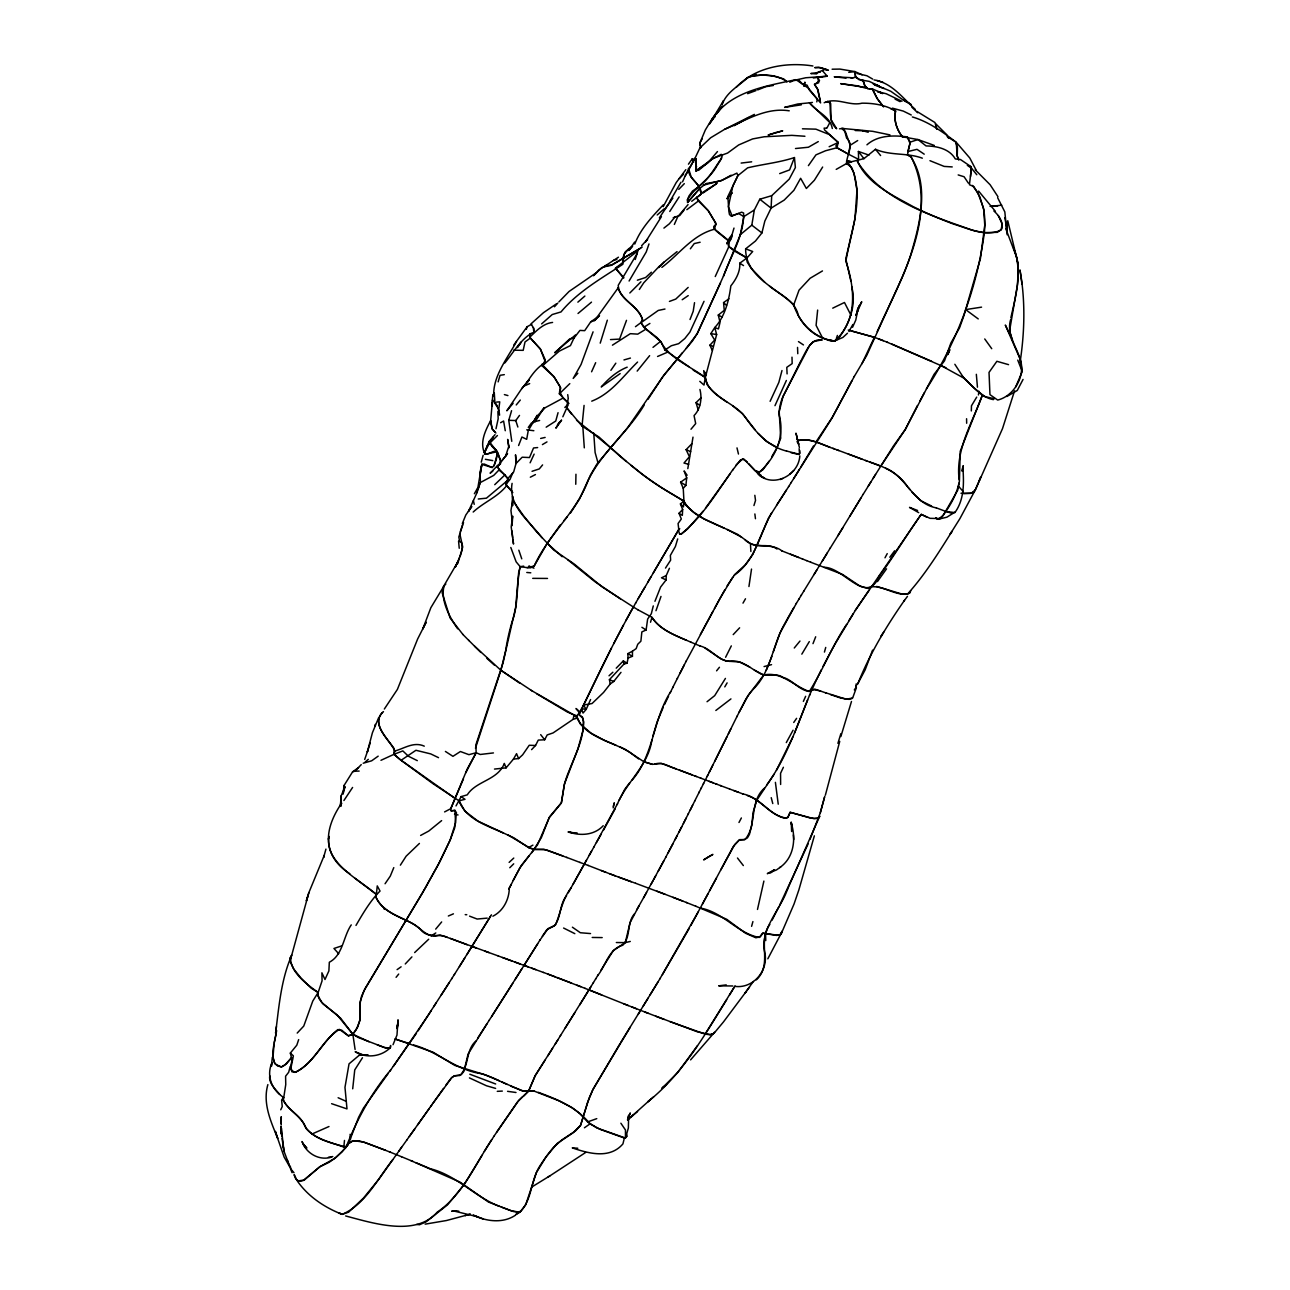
<?xml version="1.0" encoding="UTF-8"?>
<svg xmlns="http://www.w3.org/2000/svg" width="1290" height="1290" viewBox="0 0 1290 1290"><rect width="100%" height="100%" fill="white"/><g stroke="black" fill="none" stroke-linecap="round" stroke-linejoin="round"><path stroke-width="1.5" d="M502.068 1082.052L521.805 1090.711L534.447 1091.211L558.586 1100.628L572.26 1107.723L579.645 1113.415L587.627 1121.913L596.77 1127.928L625.457 1138.054L625.473 1129.992L620.877 1123.219M791.625 831.502L791.221 822.02L792.141 827.164L791.334 823.294C796.124 838.839 794.076 857.753 779.724 867.589M536.688 693.762L567.342 712.015L576.533 715.95L579.549 712.79L583.483 705.098L592.062 703.518L603.559 692.44L610.235 683.958L609.412 679.669L623.925 664.108L627.053 663.173L628.117 658.013L632.439 656.304L632.471 651.176L636.163 648.612L637.744 644.258L640.888 641.194L641.856 631.907L646.113 630.004L647.628 619.087L651.321 613.734L653.288 605.913M512.082 525.659L512.678 516.145L511.195 526.981L513.517 544.058L512.888 539.204M723.448 276.221C730.866 255.597 744.137 235.602 743.621 213.044L741.685 212.173L731.204 216.139L729.463 214.511L728.866 211.286L727.85 196.531L737.88 175.65L736.896 173.102L720.739 180.906L705.952 183.583L699.583 188.582L687.57 202.482L687.393 199.95C694.891 186.905 709.822 179.487 717.095 165.442A84.576 35.975 -69.2 0 0 720.659 159.863L722.352 155.461L721.191 154.349L711.999 159.186L698.809 170.167L695.923 170.812L696.116 159.122L695.004 158.267L699.857 147.995L710.677 137.756L724.641 129.323L754.408 114.391M325.935 849.11L323.645 857.366L324.29 855.27L308.874 892.599L290.04 961.308L293.862 969.177L300.925 977.997L311.051 988.076L318.13 992.51L317.759 995.219L319.388 999.137L323.209 1004.104L337.061 1014.859L352.847 1034.225L358.12 1037.45L385.92 1048.044L389.048 1048.399L390.596 1047.383L390.628 1045.497L389.935 1048.061C380.727 1056.929 366.038 1058.429 355.169 1051.753L364.038 1055.268L368.021 1055.139L359.2 1055.285L349.042 1063.847L344.978 1087.357L346.994 1108.9L331.611 1103.692M575.759 484.266L575.953 474.252M355.992 925.414C363.006 913.352 370.262 900.888 380.034 891.051L377.261 885.891L376.051 897.469C384.259 915.303 406.608 917.125 420.266 929.074C427.441 939.12 438.229 933.089 447.356 937.298M397.626 1024.599L397.175 1028.694L398.046 1019.826L396.981 1035.08L393.031 1044.69M654.949 601.301L660.641 586.998L666.124 579.919L666.237 575.566L669.429 568.293M847.433 333.255L842.918 337.416L834.614 340.963C814.974 338.754 799.478 323.274 793.721 304.875C776.612 288.025 745.443 276.705 745.636 248.857L752.699 251.502L746.926 258.016L739.767 263.192C740.428 271.497 735.913 279.591 730.833 285.88C728.979 300.425 724.899 316.711 714.789 327.531L716.643 334.545L705.308 377.454L707.001 384.356A39.168 12.191 29.6 0 0 720.771 397.755L726.818 402.061M748.942 586.531L751.522 569.067M971.322 410.946L971.467 405.802L976.707 397.094M349.816 873.782C321.387 855.222 324.08 828.712 341.656 803.17L340.592 806.315L341.06 796.027L344.93 786.981L344.059 785.481L352.605 771.823L358.556 767.55M354.976 878.264L376.116 894.228L376.003 897.26C382.356 911.32 398.384 916.384 411.252 922.785C419.427 926.688 425.2 935.976 434.875 936.201L440.116 934.944L451.871 939.007A593.465 184.696 29.6 0 0 467.19 944.764M623.038 262.305C621.861 255.033 626.472 249.534 632.616 246.18L628.907 250.534L634.648 242.036M750.877 551.475L750.441 543.606L737.638 534.334L703.905 518.774L693.843 512.34L685.377 504.825L683.942 501.133L683.249 488.313L680.62 482.202L686.715 477.832L684.103 470.931L687.119 475.252M693.198 370.117L705.308 377.454C708.678 397.53 734.72 401.867 745.314 417.315C755.682 432.182 768.292 446.582 786.642 451.081M340.592 806.315L341.06 796.027M492.409 402.883L492.248 406.334L492.022 400.303M771.71 195.693L759.794 199.224L754.327 209.996L743.895 216.559L738.493 213.511L732.139 215.914L728.366 206.739L732.897 185.792L737.88 175.65L747.636 167.829C763.341 164.088 779.321 162.572 794.447 157.557L795.382 167.555L789.206 179.149L771.71 195.693L771.097 208.125L764.841 221.058L761.906 232.942L755.44 241.053L745.636 248.857M855.302 610.412L921.254 514.339L930.058 518.338L940.394 518.564C948.811 508.389 956.164 495.973 958.97 483.169M959.163 479.816C955.277 449.178 972.563 422.588 982.496 394.853M682.652 509.469L682.329 515.403L679.008 513.323L682.652 509.469L680.427 503.938L683.942 501.133L668.478 491.958A99.362 30.928 29.6 0 1 656.046 484.056A109.247 33.991 29.6 0 1 640.937 473.253L619.926 456.16L599.012 437.052L582.016 426.071L566.713 407.753L568.116 399.045M671.413 199.837L659.351 217.881M824.165 102.749C836.581 96.944 849.546 106.393 861.978 103.184C873.524 103.071 885.424 105.038 895.55 110.859C893.615 120.212 896.647 129.339 902.274 136.772L917.948 139.546L934.299 145.431M290.186 1066.491L288.686 1072.248L285.59 1076.215L285.751 1084.568L283.332 1100.306C289.25 1111.174 302.053 1116.624 306.343 1128.798C315.889 1139.586 330.966 1142.101 343.833 1147.149L347.3 1145.891L348.558 1143.537L358.588 1117.382L363.425 1108.158L388.403 1073.167M340.334 806.411L341.012 797.51M492.828 394.547L492.441 399.432L498.214 408.446M970.532 176.504L971.306 166.862L960.486 159.541L955.31 158.928C949.408 148.753 936.959 146.125 926.059 145.931L917.948 139.546L910.192 142.142L907.434 154.865L911.24 157.09C939.781 214.511 900.71 279.108 877.168 331.611M584.08 405.415L582.016 426.071M631.02 465.4L642.614 474.51A105.135 32.718 29.6 0 0 662.334 488.152L683.942 501.133L683.426 506.889L680.427 503.938M856.012 686.087L856.221 683.845M962.759 470.979L963.243 465.674L961.695 470.898M343.833 1147.149L344.478 1140.441M1006.684 231.845L1007.764 220.767L1018.245 264.498M384.291 909.369L384.42 907.95M495.038 434.633L489.152 441.438L497.15 451.742L496.408 459.272L494.07 465.642L492.183 467.512L484.266 464.045L481.863 464.368L477.01 492.587L468.48 511.388L471.785 506.502L465.819 514.984L462.32 523.53M687.812 468.625L693.004 437.133M817.65 310.068L816.086 325.338L822.617 338.141M272.335 1057.268L271.4 1066.346L271.916 1062.815C266.143 1075.973 271.755 1089.873 283.542 1097.371L283.123 1099.58C287.622 1110.626 301.054 1114.899 304.972 1126.541C314.05 1139.554 331.691 1143.117 346.107 1147.052C357.088 1119.285 371.294 1092.936 390.822 1069.829M509.308 888.407C509.034 899.662 503.197 911.062 492.877 916.19M968.774 166.345L971.402 168.119L969.435 184.728L973.837 186.566L979.916 196.951L983.706 209.48L984.77 225.202L980.416 258.581L963.92 315.631L959.518 327.902L950.859 343.075L944.522 360.781L934.057 374.326L905.37 429.376L893.615 445.743L872.991 478.558M683.249 488.313L685.877 485.411L686.715 477.832M344.059 785.481L343.075 794.076L344.93 786.981M465.754 772.823L476.139 752.731L475.881 744.814L502.987 663.092L515.629 607.558L518.644 572.679L520.192 566.681L516.145 561.843L510.808 547.476M275.592 1033.177C278.946 1006.861 280.978 979.626 291.798 955.132M839.548 128.823L843.128 128.387L844.353 129.629L846.611 138.095C854.625 144.851 846.321 155.332 846.627 163.508L836.21 169.377M1010.57 319.791C1006.49 333.594 1015.907 345.849 1019.955 358.459C1026.13 374.874 1014.649 395.869 997.686 400.061L989.962 394.643L989.027 372.407L996.88 361.297L1008.554 364.651M275.592 1033.096L276.447 1026.566M382.453 712.483C371.197 724.109 387.677 738.799 394.159 748.635L394.014 754.311L399.465 759.117L433.101 783.756L459.03 800.8L464.9 811.136L478.01 821.166L513.855 837.839L528.545 847.578L534.544 849.417L546.25 849.82L562.811 855.915M827.503 340.189L834.614 340.963C857.963 320.742 854.883 287.686 845.853 261.273C851.174 230.765 864.445 197.983 851.723 167.587L846.627 163.508L846.659 160.637L851.529 161.734L863.929 158.654L875.491 149.269C890.197 155.832 907.176 152.526 922.334 158.186M274.028 1044.158L272.996 1057.381L274.48 1062.896L277.737 1066.088L281.768 1066.862L286.574 1063.637L291.476 1057.768L290.331 1053.091L296.797 1045.19L298.667 1039.611M694.536 302.682L693.214 311.261L690.021 319.501M1020.084 362.248C1024.728 331.707 1025.486 300.409 1019.955 269.933L1021.97 284.026M492.264 402.673L490.571 421.62L492.135 428.844L494.941 432.053M352.702 1088.808L354.75 1069.894L362.474 1057.752M757.488 909.45L763.89 881.07M492.183 467.512L481.863 464.368L480.057 475.478L480.412 481.106M978.417 394.95L979.013 391.257M570.341 513.226L579.5 499.037L590.723 474.591L597.173 463.658L627.456 427.941L664.431 374.455L692.359 341.108L697.584 332.917L723.722 275.56L740.299 234.667L751.812 225.153L754.327 209.996M290.331 1053.091L293.378 1055.849L290.637 1069.491L294.797 1072.425C313.841 1063.605 321.952 1041.949 337.867 1029.581L341.786 1030.242L348.639 1035.967L352.847 1034.225L357.83 1026.792L360.136 1018.826L360.265 1001.298L364.054 990.623L425.2 888.181L439.938 861.462L450.516 839.226L454.725 827.777L456.45 812.748L454.935 810.378L451.145 810.846L450.791 808.653L467.286 768.888L476.139 752.731L480.251 754.473L493.441 752.925M705.308 377.454L704.001 385.081L699.793 381.34M799.816 455.87C798.655 475.494 773.033 488.394 758.036 474.156M824.504 797.317L820.311 812.765L810.056 839.226M267.869 1084.616C262.483 1103.192 270.836 1121.494 277.721 1138.409L275.334 1131.362L277.286 1137.377M397.143 1027.114L397.659 1024.389M509.195 888.294L519.709 868.057L537.527 844.821L549.637 816.715L561.489 802.638L564.488 783.933L577.904 748.926L583.032 730.285L583.725 721.949L582.338 716.966L579.146 714.837C596.69 677.057 615.233 639.018 635.906 602.575M531.593 749.635L535.543 745.491L538.269 740.089L544.67 739.783L547.17 734.945L553.071 732.93L573.147 719.32L573.986 715.015L531.158 690.344M274.27 1042.497L276.657 1030.629M740.299 234.667L743.895 216.559M855.738 687.457L856.108 685.571M276.318 1032.161C274.834 1042.562 270.078 1054.156 275.286 1064.153L281.188 1066.943L284.735 1065.169L291.476 1057.768L292.378 1059.009L290.669 1066.137L291.975 1071.829L295.491 1072.264C314.679 1063.202 322 1039.837 339.415 1029.404L348.203 1035.725L352.847 1034.225L356.153 1029.807L359.894 1020.68L360.023 1003.701L361.571 996.138L365.392 987.995L422.024 893.744L438.39 864.413L450.033 840.37L455.58 822.859L454.951 810.394L451.145 810.846M889.955 134.902L872.782 131.338L841.693 128.371L845.514 132.048L850.191 145.286L848.417 154.155L858.608 159.396L857.447 161.685C882.199 200.369 930.687 215.43 972.241 230.12A86.188 26.832 29.6 0 0 984.367 232.587L997.396 232.345L1001.798 228.927C1003.62 222.138 998.799 215.269 993.897 211.012M816.78 101.878L817.344 99.088L808.507 88.284L795.978 79.657C765.551 86.172 728.979 91.461 711.419 120.631L715.208 116.552M290.411 957.277C290.524 972.692 306.697 984.077 318.001 992.413L317.711 995.009L321.742 1002.427L340.737 1018.342L352.847 1034.225L369.021 1041.739M769.808 924.446C757.101 941.281 773.016 964.388 756.343 979.836M840.854 736.558L851.481 701.47M804.154 85.866L804.896 82.383M690.989 429.231L695.697 423.588L694.052 415.59C700.663 408.946 702.228 398.32 699.938 389.451M567.826 402.416L559.344 393.821L560.312 387.032L553.781 376.503L542.235 365.941L545.331 360.023L540.558 349.397L529.706 337.222L530.496 333.513M593.077 331.836L581.064 364.473L573.195 378.422L577.823 373.262M496.005 428.748L498.166 418.831L497.892 411.429M281.397 1128.169L281.413 1134.104L281.075 1125.944L283.977 1151.164L292.072 1172.707M613.169 807.863L614.298 802.799L613.314 806.331M523.692 566.133L520.192 566.681C516.161 584.757 518.822 603.897 512.114 621.587A102.797 43.715 -69.2 0 0 505.696 650.45L500.923 670.3L475.462 748.248M824.794 796.253L820.311 812.716M269.755 1075.683C268.449 1083.036 275.318 1089.131 279.624 1094.259M481.863 464.368L479.977 472.398L480.219 478.445M537.64 447.566L533.544 447.969L529.513 457.547L522.176 457.224L515.968 463.545L515.516 454.822L516.339 462.32L513.678 471.947L507.954 478.397L505.793 484.524L512.807 492.603M781.982 370.536L778.854 382.388L770.114 401.319M1010.828 317.872C1015.907 295.329 1023.099 270.271 1013.521 247.986M695.6 906.161L726.625 919.238L745.556 933.267L755.875 937.782L760.262 936.798L762.922 933.121L778.273 935.331L781.127 933.96L781.788 931.267M808.411 165.636L815.957 154.865L825.535 150.753L836.952 147.737L838.226 142.481L824.536 129.903L824.116 128.113L826.358 128.178M626.279 1133.749L627.182 1136.28L624.36 1138.022L622.941 1143.875C609.783 1159.371 588.546 1153.437 572.276 1147.89L577.791 1148.229M627.504 1119.946L628.665 1115.27L628.359 1128.008L625.457 1138.054M1014.569 390.789L1002.524 428.57L975.224 490.135L971.322 493.183L963.614 493.635M746.926 258.016L747.104 261.918L751.086 268.191L764.68 282.204M652.869 736.155L657.126 721.884L663.286 707.243M825.39 795.108L839.742 741.395M803.847 86.156L804.831 82.302M733.994 228.072L730.43 240.101L728.205 243.504L728.431 246.164L734.091 250.857L746.765 257.887L728.834 246.664L729.076 241.456M607.332 320.178L600.221 343.14M814.361 835.839L798.881 889.842L794.043 904.016L781.127 933.96M840.87 733.688L837.903 743.346M383.469 711.612C369.488 723.819 389.58 739.46 394.917 751.006L394.014 754.311L380.969 760.294M481.251 462.175L483.137 455.273M751.602 926.333L752.909 921.576M558.054 412.687L555.748 421.024L546.17 427.184M824.439 652.079L825.729 647.435M655.981 610.702L660.996 596.432M370.166 742.992L367.328 752.006L372.407 732.768L378.68 717.627M494.07 465.642L497.618 453.322M498.134 381.872L500.036 375.309L504.309 374.648M650.531 622.231L651.95 617.313L637.953 609.831M511.775 441.309L508.76 420.314L511.582 410.688M695.616 169.651L696.568 166.491M910.659 590.755L910.063 592.787L908.063 593.9L902.516 594.222L876.636 586.434M651.901 739.896C648.322 765.663 626.585 781.676 617.184 804.509M460.24 556.167L462.304 549.25L461.659 542.897L459.611 541.381L458.821 536.979L463.529 522.563M773.387 651.611L779.886 633.245L796.398 603.301M328.821 837.5C325.515 863.478 359.523 879.699 376.116 894.228M635.244 259.5L637.921 250.776L615.491 268.175L623.892 277.802M308.874 892.599L306.327 900.855L307.568 896.84M677.702 538.914L675.396 546.509L670.349 555.442L670.639 560.15L665.495 568.084M872.588 650.128L865.155 669.832L857.334 684.587M753.941 505.551L755.521 500.472L754.827 495.312M478.106 489.184L480.186 482.637L493.748 475.381L498.956 470.012L497.553 465.577L500.568 463.803L500.456 460.353L497.763 452.468L491.877 446.211M477.01 492.587L480.186 482.637M507.954 478.397L497.053 466.787L505.648 456.063L508.824 446.211M787.497 889.358C779.999 910.692 758.81 929.961 765.083 954.003C767.856 971.241 752.925 988.769 734.945 986.382M460.288 531.674L462.546 524.772M688.779 196.241L692.553 191.033L698.616 186.808M962.953 468.206C963.92 483.444 964.323 499.633 954.874 512.598L945.86 511.453L936.218 507.825M297.2 1033.08L303.763 1026.066L312.777 1001.056L318.13 992.51L322.065 980.868L321.903 972.805L324.983 979.513L328.886 970.918L329.321 962.243C343.043 955.068 343.075 936.83 351.251 924.898M836.355 338.544L837.404 335.432M812.99 643.646L815.683 636.776M526.288 329.337L527.175 326.709L531.657 324.242M457.708 563.633L462.739 547.008L459.724 533.399M856.044 315.147L859.059 305.94L855.963 315.469M774.968 405.673L786.368 380.469M648.983 243.955L646.242 251.953L629.101 281.01M771.872 656.368L766.163 670.381M364.699 759.423L367.844 750.328M374.745 725.947L375.277 724.399M626.505 320.339L619.587 339.093L610.493 339.592M722.19 104.297C726.673 91.961 739.267 85.608 748.394 77.11C760.858 73.998 776.451 73.659 786.981 81.802M328.289 839.064L329.224 836.452M793.721 304.875L799.026 290.169L810.136 278.253L822.472 270.932M687.393 199.95L688.489 197.064M627.746 1119.785L630.31 1112.947L627.666 1118.607M856.415 687.618L853.061 696.89L851.9 698.6L849.014 699.374L840.629 698.035L830.534 694.584M726.915 243.665C730.914 232.055 735.703 235.038 726.915 243.665L731.704 235.248M493.731 395.982C492.812 376.083 507.438 358.281 516.532 341.495M819.747 816.119L787.335 889.697M857.931 683.506C869.766 653.901 886.262 626.408 904.483 600.334L903.887 601.188L907.451 596.351M518.596 445.518L521.918 437.02L526.675 439.326L528.255 430.586L537.382 415.154L532.657 423.217M794.447 157.557L789.593 169.909L779.676 173.602M807.605 699.906L794.527 733.059M562.827 416.799L568.148 404.802M463.432 778.918L450.791 808.653L444.599 811.91M722.207 103.797L723.448 100.765L709.468 123.937L712.918 119.196M393.789 867.622L390.289 876.12L385.065 883.747M809.846 694.504C797.22 725.415 786.658 757.907 766.631 785.062M512.888 472.624L510.034 479.412L505.793 484.524M700.534 148.221L699.889 142.916L705.34 129.968L712.451 118.261L722.61 106.102L716.24 114.342M979.142 480.944L980.706 477.219L975.224 490.135M808.104 843.902L779.563 905.37M489.152 441.438L484.443 452.58C484.976 457.821 493.425 449.162 497.15 451.742L485.024 454.322M809.523 695.294L814.7 683.587M1015.617 387.081L1022.244 371.52L1020.196 359.233L1005.313 325.048L1010.973 336.432M715.24 276.544L728.834 246.664M459.514 557.538L455.402 566.939L458.224 561.231L443.566 586.402L442.147 592.755L450.081 617.926L462.916 634.487M982.093 395.724L960.212 451.323L959.421 481.299L957.696 490.265L943.103 515.645L937.991 519.306L936.234 518.467M720.529 282.897L696.971 334.11L686.167 348.381M674.347 224.428L677.734 216.736L688.054 204.594M792.786 737.106L776.467 770.259M852.577 327.225L855.77 320.081L857.898 309.729L857.028 312.519L861.752 301.715L857.318 309.777M591.594 371.778L595.674 362.683M704.034 301.312L689.924 332.062L684.845 338.512L678.637 343.672L671.364 345.736L664.866 350.025L661.286 342.253L656.981 337.545L643.807 327.305L640.969 322.613L642.517 319.678C638.163 306.02 622.506 301.005 617.958 287.847M802.444 128.806L815.893 129.161L829.422 134.595L838.226 142.481L835.888 145.915L836.952 147.737L848.417 154.155L836.952 147.737M632.277 779.934C653.966 754.876 652.934 719.046 670.719 691.666M801.832 654.143L809.298 641.614M803.364 701.405L805.653 696.294M636.841 254.017L618.232 285.316C619.071 300.635 638.905 305.166 642.581 319.985L640.969 322.613L635.454 326.692M815.054 682.781L821.327 669.752M280.752 1109.787L282.236 1106.578L281.623 1100.015L283.542 1097.371M619.023 800.397L624.828 789.19L629.73 782.756M684.974 176.456L695.004 158.267L685.329 175.488M617.539 803.702L593.835 847.111M530.109 462.804L534.141 454.112M634.777 244.052C640.614 228.717 652.159 216.688 663.189 204.917M590.691 321.887L594.69 320.5L599.511 315.679L590.691 321.887L584.693 330.675L579.936 330.401L573.937 338.141L570.438 345.591L559.263 351.138L542.235 365.941M679.749 528.642L678.443 530.238L679.556 533.85L680.733 534.286C702.599 517.048 717.03 491.764 733.155 469.318M699.986 645.951C711.258 648.596 717.966 660.883 729.785 661.351C740.96 659.142 750.071 668.01 759.149 672.977C766.534 677.992 775.209 672.042 782.788 677.315C792.786 679.878 798.945 690.295 809.346 691.44C822.778 670.51 832.324 645.532 846.627 624.376M664.495 704.598L668.543 696.181M783.401 767.276L780.563 773.307L780.627 784.465M771.743 456.725L777.177 447.404L780.724 438.165L779.192 411.704L782.998 396.481L809.668 345.349L813.119 341.721L820.908 340.012M732.559 470.205L740.492 459.917L743.895 459.03L754.972 470.689L759.52 472.027C775.145 458.176 785.094 436.697 779.273 415.735A22.253 9.465 -69.2 0 1 782.756 397.078L801.235 360.12M290.105 958.244L291.314 955.696M947.715 354.557L950.004 349.767M947.666 354.669L949.15 351.557M615.298 808.572L603.559 830.067M515.807 1214.503L520.354 1211.149M497.053 466.787L499.843 464.368L500.568 460.675L496.328 450.323L489.442 443.47L493.361 436.923M513.194 880.344L521.37 865.38L529.029 855.851M726.834 736.993L710.774 769.211M728.366 733.881L737.154 716.127M736.832 716.772L745.685 699.486A35.185 14.964 -69.2 0 1 753.296 689.166C771.194 671.639 772.42 645.29 784.32 624.425A230.652 98.072 -69.2 0 1 791.205 612.089L793.866 607.542M670.171 692.778L672.928 687.215M730.769 729.011L714.725 761.326M926.43 388.806C956.97 342.189 976.981 288.283 984.367 232.587A80.754 34.33 -69.2 0 0 983.319 207.625L977.82 192.629L972.386 185.421M692.633 805.17L687.941 814.554M690.263 809.959L694.778 800.897M738.96 712.483L748.168 695.52L763.68 675.025C781.466 671.106 793.931 686.216 809.249 691.472L814.683 689.086L826.132 692.972M725.609 657.271L731.317 645.887M494.489 769.066L506.083 767.873L504.325 763.422C497.892 780.289 476.139 780.773 467.286 794.834L461.127 796.623L456.015 805.911M672.654 687.747L677.508 678.105M707.146 776.483L710.484 769.808M688.425 813.587L683.378 823.568M709.097 772.549L712.725 765.341M778.773 906.951L772.033 920.189M694.681 801.074L699.341 791.85M707.742 775.274L703.308 784.014M701.002 788.577L703.631 783.417M611.444 648.144L583.483 705.098L586.224 709.323L583.032 713.064L581.5 708.758L586.224 709.323L590.578 699.535M698.874 792.786L701.438 787.706M686.135 818.15L679.008 832.082M679.798 673.622L684.313 664.801M677.282 678.556L686.28 660.964M613.685 643.758L623.473 625.086M685.957 661.593L720.288 597.899L732.672 577.323M669.575 201.837L680.975 182.261M675.057 839.709L677.282 835.436M681.749 826.761L665.688 857.366M508.679 889.278L511.308 884.263M1023.051 379.437L1017.262 390.467L1006.845 396.498M826.842 128.226L829.841 122.566L809.459 102.829L797.784 103.99L784.61 107.376L801.316 104.829M823.085 666.301L825.874 661.028A482.782 205.287 -69.2 0 1 834.904 644.258L855.996 609.299L869.105 590.094M720.755 869.944L734.72 844.531L739.654 839.629L744.943 839.58C757.359 825.552 748.958 801.848 764.357 788.19M672.88 843.918L668.188 852.755M738.976 822.488L741.379 817.957M661.447 216.639L645.581 241.827L647.612 239.166L641.582 245.761M924.414 392.563L919.786 401.19M884.988 557.812L887.23 553.62M716.482 878.006L709.597 890.761M708.065 893.615L690.876 925.446M702.437 904.113L733.22 846.627L739.218 840.016L744.298 839.596L747.426 837.871L749.426 834.437L751.764 825.342L753.086 812.345L756.891 800.058L774 774.371M801.977 358.733C806.476 350.735 810.91 337.98 822.391 339.98M658.158 871.314L665.93 856.931M714.466 608.541L724.722 589.981M917.416 405.56L905.322 429.425L880.764 466.206L865.493 460.449M786.303 742.588L793.076 730.204M625.763 620.764L633.39 607.01L602.172 586.918L574.05 563.891L553.813 550.072L536.382 531.561L523.24 515.371L512.662 500.23L512.533 496.408L512.565 505.712L512.662 500.23L510.953 510.485L512.162 520.386M712.951 611.331L700.373 634.47M663.721 861.043L643.516 897.888M698.261 911.885L659.916 978.788M650.999 884.456L653.272 880.28M653.659 879.57L655.739 875.781M689.392 928.171L662.431 974.611M767.824 958.809L781.804 932.202L780.16 934.686L776.515 935.411L762.632 933.218L759.23 937.459C737.735 933.541 722.997 911.965 700.309 908.063M669.768 211.447L679.153 196.902M572.97 884.456L594.013 846.804M854.367 376.309L831.373 419.089L793.608 478.703M634.406 913.9C626.585 922.947 631.02 936.863 622.764 945.248C608.816 948.811 605.703 965.597 597.609 975.74M699.889 142.916L702.163 138.869M852.045 380.518L832.76 416.654L815.99 441.954L806.992 439.793L798.51 440.39L797.301 441.696M532.48 332.723C520.37 339.592 513.388 352.573 504.809 362.958M854.238 376.551L866.67 355.54L902.5 276.641A119.97 51.02 -69.2 0 0 910.579 255.339C919.786 223.944 930.058 185.937 910.595 156.396L907.434 154.865M589.207 855.286L591.61 851.061M646.548 892.519L636.615 910.014M474.381 493.715L477.768 487.749M848.885 331.53L852.867 324.516M571.002 887.988C562.456 898.969 560.586 912.707 555.458 925.027L548.057 928.606L539.962 940.087M513.485 759.068L516.564 753.666L518.564 758.585L513.485 759.068L506.083 767.873M596.415 842.563L601.204 834.162M568.277 892.793L586.45 860.156M742.992 603.139L745.491 598.77M639.066 905.741L630.036 922.737L625.279 942.635L613.298 950.585L600.834 970.435M635.551 603.188L678.782 529.545L678.072 523.53L681.33 518.983L679.008 513.323M566.568 895.776C559.118 904.532 561.489 917.351 554.281 925.93L546.863 929.655L542.284 936.282M560.473 524.691L547.202 543.316L534.189 566.02L530.384 567.858L526.9 567.535M638.244 598.528L640.808 594.126M663.205 206.626L676.186 182.6L685.812 169.683M343.914 800.51L352.589 787.448M647.886 582.064L650.902 576.888M724.787 686.877L727.109 682.878M641.694 592.594L644.742 587.401M644.242 404.963C628.166 432.166 601.688 452.048 588.095 480.573C576.13 512.727 548.202 534.931 534.189 566.02L527.352 567.665L520.192 566.681M653.288 572.857L678.782 529.545M482.089 1155.211L464.19 1184.526L447.485 1204.876L426.039 1221.872L419.444 1224.758L416.767 1224.404M484.331 1151.438L494.118 1135.99M490.506 916.303L466.835 954.729M860.769 498.279L837.823 535.818M735.01 985.915L729.511 995.009M796.269 603.526L798.929 599.124M863.204 494.263L849.917 516.097M726.689 999.686C703.969 1036.273 681.991 1074.715 647.677 1101.87L653.707 1096.742M513.791 345.027L527.175 326.709M800.961 466.867L813.49 446.001M798.752 599.399L801.429 594.98M734.091 987.431L705.114 1034.112L670.01 1021.648M491.442 914.804L459.401 966.549M591.191 986.237L560.134 1036.16M593.432 982.577L579.71 1004.926M660.303 978.175L650.16 994.719M830.405 547.847L803.702 591.272M593.271 982.851L595.803 978.691M595.593 979.029L598.27 974.643M620.684 1042.514L648.096 998.121M657.787 982.287L642.984 1006.474M559.731 421.846L555.861 428.167L561.585 420.282M727.141 585.821L734.929 574.34L745.217 564.939L752.86 554.378L768.469 518.145L788.706 486.475M822.31 561.086L827.358 552.829M863.171 494.312L875.555 474.478M883.989 631.536L880.86 636.663L882.408 634.132M801.138 595.464L803.864 590.997M799.413 469.366L791.141 482.637M540.123 939.813L515 979.739M638.115 1014.424L640.614 1010.36L648.338 1013.343M830.18 548.202L842.951 527.594M560.634 1035.386L555.071 1044.352M771.694 512.775C759.697 533.899 755.714 560.505 734.268 575.179M512.727 983.415L489.087 1020.455M813.958 574.647L816.796 570.083M565.117 1028.13L574.872 1012.553M557.99 1039.659L535.527 1075.054L528.642 1091.018L523.804 1096.016M848.804 620.796L853.238 613.685M620.184 1043.32L592.594 1090.227L587.418 1102.869L580.677 1125.202L573.018 1132.83L557.28 1143.392L546.009 1156.969L536.43 1172.513L525.723 1204.747L519.806 1212.294L516.21 1214.422M861.897 363.812L874.394 337.303L883.327 340.705M822.649 167.039L814.361 180.278L806.363 188.485L800.622 178.278L793.898 190.307L784.191 200.095L771.097 208.125L759.794 199.224M868.251 486.12L870.879 481.928M630.342 1027.017L593.255 1088.808L589.143 1098.032L580.403 1125.638L575.404 1131.007L562.005 1139.812L553.426 1147.407A114.471 48.681 -69.2 0 0 539.994 1165.773C530.464 1180.124 532.496 1199.748 519.806 1212.294L513.356 1211.52L501.246 1207.053M537.672 943.796L524.062 965.388L514.887 962.05M552.588 1048.302L547.766 1055.93M464.755 958.067L454.29 974.643M451.629 978.852L454.628 974.095M452 978.255L441.003 995.348M788.577 486.685L791.302 482.379M433.617 1006.829L436.068 1002.991M428.715 1014.504L431.295 1010.489M521.74 969L491.635 1016.536M477.671 1038.192L487.04 1023.631M489.168 1020.309L468.109 1053.995L463.9 1071.361L461.288 1074.667L453.967 1076.054L451.21 1078.101L445.985 1084.971M994.155 398.352L993.332 399.626C980.174 397.256 971.854 384.71 962.114 376.422M400.368 865.155L406.14 856.189L419.427 843.434M769.034 461.191L763.003 469.657L759.52 472.027L755.924 471.334L748.635 463.658M428.554 1014.762L393.353 1066.346M786.449 489.99L776.564 505.212M712.29 350.396L709.887 345.204L714.644 340.044L710.838 333.626L714.789 327.531L718.449 328.934L720.046 322.355L718.272 315.083L724.238 310.326L723.577 302.586L728.931 298.829M475.752 1041.159C465.368 1050.447 469.447 1066.733 459.724 1075.554L454.838 1075.683L451.951 1077.376L433.085 1103.079M889.826 557.232L894.631 550.782M648.064 399.223L662.512 377.083L682.249 352.912M491.651 1139.715C475.043 1164.806 462.659 1194.992 437.133 1212.213C415.751 1237.013 372.729 1223.081 345.639 1215.954M544.977 1060.267L534.915 1076.134L528.642 1091.018L518.741 1100.37L494.215 1135.845M639.34 289.476L643.726 282.816L659.19 266.353M418.089 1030.839L441.132 995.154A502.326 213.608 -69.2 0 0 449.243 982.593M732.107 192.839L726.867 198.692L731.769 193.355M416.444 1033.322L389.677 1071.426M721.739 157.96C714.725 167.716 708.919 179.181 699.051 186.324L701.228 193.952L696.423 197.918L708.516 211.076L715.515 222.767L716.16 224.686L715.031 225.669A11.223 3.499 29.6 0 0 716.95 231.571L729.011 241.278M797.22 442.035L798.155 440.632C810.91 437.1 822.714 445.373 834.501 448.92M729.914 474.14L705.517 508.083M496.521 1132.346L517.532 1101.918L522.789 1096.677M626.053 251.373L623.989 254.436L622.876 264.257C601.253 278.511 577.759 291.701 561.005 311.938L552.233 314.534L541.623 323.903M697.455 1045.69L677.766 1072.474L662.689 1087.551M749.49 987.124L744.83 993.316L753.344 981.464M527.481 382.211L529.077 379.873L521.692 388.709L506.857 410.784L513.13 403.254M704.663 377.083L706.372 374.584L703.695 370.649L704.663 377.083C689.86 365.957 669.171 358.233 660.593 341.366L645.984 329.127L640.872 322.806L658.287 310.422L664.979 309.036M886.536 568.826L877.442 581.58M854.319 689.892L855.447 688.247M745.943 991.865L723.432 1021.986L714.015 1033.29L710.516 1034.677L697.326 1031.79L655.723 1016.181M610.896 370.327L615.83 363.183M793.737 722.465L796.607 718.337M392.757 1159.678C377.615 1178.77 365.247 1204.505 342.14 1214.358C324.612 1207.488 308.084 1196.556 297.264 1180.898M414.896 1128.669L406.769 1140.07M430.538 1106.675L443.534 1088.421M432.198 1104.337L417.525 1124.961M406.947 1139.828L378.921 1179.141L363.474 1198.071L348.59 1212.181L342.14 1214.358L339.48 1213.229M824.02 567.326C843.579 566.939 866.622 606.494 879.119 576.275C894.002 556.361 906.628 534.882 920.995 514.646M665.301 208.512L670.719 200.869A51.761 22.011 -69.2 0 0 672.864 198.096M688.457 164.169L692.375 158.654M429.296 1108.449L409.333 1136.49M771.485 871.524L770.517 872.862L774.516 869.686L767.324 873.669L776.532 869.912L780.853 866.767M517.226 347.655L521.176 342.156L517.645 347.026M398.803 1151.18L401.593 1147.294M528.271 427.458L531.641 422.765M529.077 379.873L521.692 388.709M517.871 427.022L515.758 420.556L519.499 415.412M690.344 248.809L694.262 243.568L700.131 242.246M725.432 678.411L714.708 695.632L707.049 701.728M699.583 188.582L687.57 202.482M384.339 709.032L397.385 689.424L417.637 639.001L426.135 622.231L422.781 628.988L430.86 607.687L444.179 585.628C440.116 599.834 449.388 617.072 457.676 628.81M441.664 921.947L435.697 929.106M742.895 793.947C760.084 797.123 769.227 815.893 786.465 818.102L787.98 817.247L790.012 812.329L814.184 818.747L818.36 818.247L819.666 816.57M739.622 627.811L733.204 634.615M505.648 456.063L507.55 453.612M637.163 371.101L649.628 355.653M501.858 460.772L507.293 453.903M684.071 210.077L679.749 215.511L673.235 217.688M620.99 672.348L613.75 681.459L610.235 683.958M799.961 641.066L794.269 647.999M618.426 287.509L594.69 320.5M736.106 464.981L742.588 459.014L747.071 461.756M736.332 87.22C755.247 66.951 786.4 61.807 812.91 65.984M703.034 511.243L687.667 528.916L681.394 534.06L679.556 533.85M716.579 670.832L719.449 667.269M396.078 977.32L398.707 974.063M531.948 852.625L541.365 837.597L549.056 817.941L561.263 803.138L564.198 785.159A43.022 18.286 -69.2 0 1 569.325 770.227C575.711 753.731 585.128 736.59 583.064 718.449L579.146 714.837M542.59 464.916L539.284 468.915L532.044 471.301M675.331 216.575L669.381 223.783L663.915 228.104M516.226 404.947L520.289 400.061M717.466 151.559L707.597 163.088L695.923 170.812L696.116 159.122M557.506 424.684L561.424 420.185M563.924 520.644L567.052 517.064M498.956 470.012L504.841 474.978L494.731 484.685M593.513 275.738L601.801 267.611L612.605 264.611L640.662 248.228M554.442 306.778L557.78 303.134M616.217 668.156L623.328 660.915L627.053 663.173M411.913 956.906L405.253 963.969M558.893 301.908L569.084 291.459L596.077 272.883M545.299 362.716C536.269 367.553 530.238 377.132 524.885 385.678L529.674 383.614M690.585 1059.88L714.563 1032.274L713.096 1033.951L709.532 1034.693L705.114 1034.112M352.605 771.823L355.089 771.146L361.248 764.615M593.835 275.367L598.899 270.013L618.442 257.21M504.841 474.978L508.454 479.735L506.26 482.057L506.615 485.717L512.049 491.248M443.566 586.402L445.824 584.031M559.344 393.821L569.809 383.63M368.311 759.359L365.167 762.035M678.766 189.372L684.313 183.648M688.667 464.271L683.974 463.062L689.424 456.741L686.119 449.662L691.94 443.663M629.826 292.991L640.969 281.8M679.314 178.536L683.652 174.085M658.787 267.578L664.576 261.644L659.077 266.772M506.615 485.717C497.569 497.134 483.54 502.342 473.188 512.033M578.017 313.486L591.497 302.134M489.442 443.47L497.424 435.52M509.776 867.735L513.71 863.816M816.538 73.062L824.326 69.547L827.761 70.176M650.466 1099.515L630.713 1117.188L637.566 1111.545M497.553 465.577L490.119 473.22L492.78 471.108M508.454 479.735L486.427 498.182L478.284 499.004M698.309 410.317L696.036 402.625L701.276 397.562M564.827 407.463L567.584 404.818M529.706 337.222C536.317 331.014 543.042 323.484 552.588 322.436M789.738 474.285L793.64 470.576M609.025 675.783L612.863 672.219M509.131 862.381L513.775 858.06M603.22 825.713C594.303 835.372 579.984 836.194 568.261 831.824L573.437 832.792M518.564 758.585L522.627 754.827L529.239 745.265L535.543 745.491M651.385 272.222L645.629 277.511L637.357 280.204M541.768 410.897L545.299 407.656L563.085 398.078L568.954 403.48M627.843 1120.059L633.422 1114.979M688.167 287.412L675.766 299.087L669.429 301.425M657.191 214.995L664.06 208.948M577.872 302.15L584.87 296.055M414.654 952.568L428.699 939.233M661.867 267.385C679.25 254.34 692.553 234.78 714.66 229.185L728.366 240.311M637.566 362.071C623.135 376.067 611.412 393.482 591.739 401.158M691.714 201.272L701.196 194.113C701.647 183.309 687.457 179.262 688.521 168.232L691.134 176.988L699.051 186.324M835.775 339.996L834.614 340.963L828.293 340.254M292.378 1059.009L291.75 1059.525L291.476 1057.768M575.469 334.965L554.7 352.767L569.922 338.738L573.937 338.141M872.701 586.112L868.089 588.45L859.866 586.031L842.435 574.372L810.636 562.214M665.221 261.144L677.057 251.631M686.861 209.689L698.374 200.998L708.162 210.544L715.66 223.009L714.66 229.185M955.019 512.098L946.844 517.209L937.991 519.306L935.766 517.741M652.998 347.349L660.593 341.366M702.905 193.097L716.24 183.954M441.632 820.617L428.764 831.05L420.621 835.436M529.851 333.771L530.319 338.077L525.014 341.963L523.192 350.348L513.581 350.187M625.021 252.276L629.568 248.954M642.21 247.067L610.847 265.482L605.155 265.627M661.738 1088.099L666.527 1084.632M378.18 756.15L371.665 760.794L363.2 763.229M730.946 698.906L715.837 710.484M397.094 969.629L401.109 966.807M584.418 1127.783L589.998 1123.88L600.237 1129.379L624.36 1138.022M702.034 192.823L708.678 188.501M866.944 144.819C877.893 135.031 893.696 135.192 907.418 136.901L910.014 143.367L907.805 151.559L916.996 149.334L924.221 154.171M682.2 299.731L688.231 295.603M620.168 373.584L601.237 386.952C608.364 378.76 616.991 371.214 627.182 367.166M585.676 1152.454L548.057 1177.061M550.072 1175.738L531.528 1187.187M431.166 935.879L435.794 932.944M643.807 327.305L649.902 323.435M708.629 188.727L717.272 183.115M850.191 145.286L857.689 140.546M556.264 303.956L543.493 312.664L531.012 323.855L533.818 328.499L533.899 332.03M645.984 329.127L637.728 334.142L630.342 333.675L612.428 345.172M695.923 170.812L713.467 158.186L727.608 153.042L738.686 144.948L752.602 138.933L764.164 136.772L791.834 135.353L804.928 136.256M542.413 444.599L546.976 441.906M515.549 1215.132C502.939 1223.742 486.201 1221.453 473.14 1215.099L483.024 1218.889M818.279 141.594L808.395 147.237L795.495 148.527M724.641 129.323C745.33 120.712 765.631 107.118 789.238 110.811M528.545 847.578L532.899 845.127M734.139 125.71L748.748 117.519M500.601 422.717L503.6 421.024L505.261 430.715M731.14 175.198L722.029 180.261L703.469 185.18M417.315 760.649L408.414 756.23L402.835 750.909L394.014 754.311L401.109 760.278L415.944 750.28L430.731 753.908L438.535 757.665M615.491 268.175L618.813 266.417M628.117 658.013L627.779 653.643L632.471 651.176M530.319 477.203L535.431 474.575M311.761 1134.12L328.982 1126.525M852.674 697.987L846.288 699.261L825.455 692.714M832.743 308.149L844.466 302.489L851.045 315.373M771.533 664.64L764.067 666.575M733.688 125.388L740.46 122.195M666.237 575.566L661.496 577.807L666.124 579.919M829.164 146.721L838.226 142.481M746.942 77.997L755.988 74.288M657.561 356.475L667.462 352.235M448.34 916.013L453.435 913.836M780.321 479.541L782.74 478.526M789.77 82.205L795.978 79.657M757.665 89.929L765.873 86.672L773.371 85.479M573.986 715.015L576.533 715.95L580.419 724.077L590.933 733.091L604.72 740.557L624.941 749.168L643.984 761.81L652.547 764.357L661.431 763.454L696.455 776.532M747.636 93.654L756.021 90.574M587.627 1121.913L596.77 1118.64M654.933 764.051C662.286 761.326 669.397 767.05 676.315 768.904M826.052 102.023L829.744 101.733C831.131 110.682 828.325 121.486 836.404 128.548M341.253 946.054L333.949 948.473L338.706 953.729M466.383 1215.196L465.093 1215.535L470.382 1214.132L446.421 1220.534L425.152 1224.146M726.238 984.899L718.707 985.834L732.784 985.979M394.917 751.006C404.689 748.297 413.751 741.411 424.281 746.152M573.147 719.32L577.194 718.143C584.064 733.268 601.721 739.057 615.959 745.233M613.411 260.419L616.878 259.403M623.957 359.942L630.439 358.072M539.623 420.476L532.706 422.104M476.139 752.731L468.931 754.666L460.401 751.522L452.951 756.327L445.405 751.441M630.278 941.442L625.279 942.635L616.346 942.522M540.639 438.455L545.122 437.439M818.36 818.247L811.055 818.247L790.238 812.265L787.819 817.409L784.643 818.166C769.888 814.716 761.729 799.865 747.378 795.624M990.22 206.384L1001.717 205.191M851.045 78.142L855.593 77.271L863.332 81.238L865.187 86.349L868.218 88.849L872.363 88.913L881.941 93.122L877.797 91.606L886.214 93.751L901.968 101.297M827.229 76.223L805.766 77.755L794.076 80.399L798.849 80.19L802.493 83.963L807.088 85.156L809.507 90.268L820.585 102.91L817.973 89.768L814.409 84.189L818.731 82.754L817.667 77.19L827.229 76.223L822.778 71.079M328.434 1157.243L332.772 1156.566M981.561 307.149L965.613 309.6L978.239 318.92M331.546 1157.13C319.211 1161.032 306.149 1153.389 302.005 1141.521L305.569 1147.649L303.36 1144.117M820.295 72.127L810.829 73.546L816.667 73.901M487.217 918.125L477.155 919.044L469.592 916.158M752.57 75.788L763.68 75.03L773.694 76.175L783.707 78.9L786.287 81.431M813.264 77.964L822.391 76.852M741.137 163.072L751.667 161.814M848.756 72.337L854.996 71.611L862.155 74.804M532.722 578.355L547.508 578.436M815.264 67.548L818.618 67.273L827.277 69.789M496.553 402.093L499.746 401.851L498.811 409.107L499.585 415.17M812.023 689.392L820.553 690.908M367.86 1055.059L359.2 1055.285M497.263 1091.34L502.326 1091.082M602.188 937.588L592.207 937.459M990.414 206.319L997.638 206.013M907.418 136.901L902.581 137.095C896.921 129.758 893.551 120.68 895.599 111.359L892.438 108.166L903.323 111.101L911.256 115.003M456.837 1211.1L451.694 1211.181L458.821 1211.165M696.342 159.105L691.843 159.251L693.73 162.153M519.806 1212.294L510.759 1210.617L488.459 1202.038L460.127 1182.156L410.865 1160.597M832.115 69.209L839.935 69.08L854.996 71.611L855.593 77.271M355.089 771.146L359.152 771.081M871.54 586.773C883.973 585.821 894.857 595.625 907.515 594.077C924.479 575.34 938.491 552.926 952.02 531.303L950.166 534.141L959.905 518.628L975.256 489.99L973.724 492.087L970.548 493.393L961.002 493.264M812.426 102.426L809.459 102.829C816.36 111.811 830.034 116.003 832.308 128.484M814.651 67.628L820.698 67.644L828.422 70.144M533.85 430.715L526.739 429.828M855.238 130.516L863.413 130.79L862.542 130.629L868.202 132.257M590.53 933.573L580.339 932.735L572.389 927.188M508.76 420.314L515.758 420.556M465.222 914.642L466.787 914.723M573.421 832.695L577.082 832.889M869.186 88.736L872.314 88.913L876.845 98.121L882.86 105.909M952.23 166.926L944.151 166.41L929.961 160.686M492.764 460.611L485.363 459.304M526.788 572.47L530.787 572.808M853.045 77.803L834.243 76.771L846.046 78.126M876.523 85.866L873.427 84.011L879.474 86.188L869.186 81.367L858.898 79.625L855.496 76.513L854.996 71.611M389.935 1048.061L384.291 1047.496L377.228 1044.852M568.342 832.244L571.599 832.598M534.495 1091.227L523.305 1091.034L510.872 1086.164M516 1092.501L507.567 1091.324M846.933 161.105L851.529 161.734L846.627 163.508L849.53 164.54L854.028 173.15L856.995 190.146L854.915 219.252L845.788 258.871L850.868 281.059M455.096 1211.294L477.381 1216.728M710.838 333.626L716.643 334.545M652.45 764.357L643.984 761.81M454.515 814.216L458.047 814.974M856.963 73.466L866.961 75.771L872.701 79.093M994.01 398.675L984.415 396.449L974.531 388.322L963.824 378.083L954.842 364.28M863.59 87.172L840.661 83.64L857.399 85.833L866.412 88.349M912.336 116.938C928.413 121.631 942.474 131.741 955.68 141.9L957.422 147.705L957.245 156.348L958.873 159.799M395.611 1039.143L433.085 1052.205L454.854 1065.443L485.056 1074.828L499.278 1080.762M917.577 510.469L909.531 507.389L918.706 512.646M394.869 1039.014L409.527 1043.594M874.136 79.932C891.874 82.85 902.839 98.137 915.239 109.36M850.884 330.837L874.394 337.303L848.24 330.03M504.39 394.595L507.921 395.579M495.618 1088.405L486.491 1085.777L469.431 1077.908M958.18 174.924L964.082 176.746L968.371 183.132M945.86 511.453L951.778 513.275M876.958 80.512L883.086 82.447M791.012 452.693L798.849 454.483L799.994 453.177L799.091 448.71M873.427 84.011L890.697 91.219L905.532 101.636M709.887 345.204L713.306 346.349M967.323 165.507L971.306 166.862M469.802 1074.215L495.666 1083.987M998.315 215.511L1002.137 224.057L1001.121 230.023C985.754 237.408 968.532 228.491 953.455 224.057C939.83 218.929 926.413 213.205 913.368 206.755C892.777 195.209 867.364 183.938 857.463 161.169L858.608 159.396L858.398 151.462L868.96 155.123M413.655 1045.013C437.826 1051.527 456.144 1070.378 481.605 1073.683A53.519 16.657 29.6 0 1 493.602 1078.198L507.18 1084.455M878.409 86.527L884.069 88.51M635.68 883.311L609.831 873.846M631.262 881.747L618.442 877.087M489.023 952.601L450.355 938.427M472.043 946.505L476.091 947.957M484.766 951.069L498.408 956.003M520.241 964.001L502.487 957.519M579.823 862.381L588.337 865.509M635.615 883.279L665.027 894.309M511.904 960.953L498.021 955.858M528.158 966.871L524.062 965.388L543.525 972.483M531.674 968.145L535.769 969.629M729.527 788.964L738.461 792.286M866.815 460.949L861.156 458.853A501.31 156.026 29.6 0 0 848.352 454.08M729.56 788.98L720.288 785.529M786.481 451.016L799.332 454.29L799.542 450.323M528.739 566.133L532.044 567.358M543.3 972.386L555.361 976.885M815.99 441.954L830.018 447.259M836.742 449.759L862.123 459.224M580 862.446L566.584 857.366M547.976 974.127L585.176 988.398M832.808 448.291L838.887 450.565M743.056 794.011L733.752 790.512M695.036 776L701.099 778.273M715.482 783.723L721.158 785.852M615.427 875.958L601.124 870.492M538.317 1092.34C557.393 1099.37 577.033 1107.384 589.998 1123.88M869.686 462.013C884.263 466.641 898.711 473.301 907.402 486.491M776.999 549.024C768.695 542.8 758.891 548.008 750.441 543.606M692.166 774.903L679.395 770.082M700.422 778.031L717.111 784.336M709.081 781.305L713.338 782.901M781.998 550.927C770.582 541.977 755.65 549.879 745.201 540.075M878.313 338.77L887.681 342.398M672.993 897.324L687.038 902.742M556.957 977.498L571.486 983.077M588.047 865.396L605.929 872.346M645.193 1012.134L664.189 1019.423M499.44 1206.376C474.768 1196.878 456.757 1175.319 430.279 1168.708M781.579 550.765L802.735 559.086M567.084 857.56L543.751 849.175L534.544 849.417L530.255 848.256L508.115 835.033M885.682 468.189C906.531 476.542 912.836 503.616 936.346 507.873M656.965 891.18L682.813 901.097M584.902 988.301L628.311 1005.571M640.614 1010.36L623.667 1003.765M577.001 985.221L580.629 986.64M631.955 1006.99L636.486 1008.748M790.512 554.232L798.687 557.474M385.613 1150.293L363.441 1142.037L353.46 1140.682L348.558 1143.537L342.076 1151.841L334.465 1158.613L320.21 1166.499L303.102 1180.576L299.877 1181.318L296.829 1180.108L294.249 1174.61M802.348 558.925L806.718 560.65M529.432 566.358L533.963 568.164M806.621 560.618L810.894 562.311M563.601 928.042L574.824 933.654M390.515 1152.244L365.296 1142.618L359.104 1140.892L352.218 1141.021L348.558 1143.537L345.865 1147.713L336.077 1157.323L329.16 1162.29L319.614 1166.902L304.408 1179.963L298.151 1180.931L295.765 1178.915L294.12 1174.996M686.199 902.419L696.019 906.338M887.052 342.156L945.973 367.763M891.793 344.043L931.686 361.313M389.354 1151.793L401.561 1156.759M609.412 679.669L613.75 681.459M877.797 91.606L882.65 93.606M690.521 642.033L700.293 646.08M401.367 1156.662L412.913 1161.435M415.88 1162.677L429.909 1168.546M724.271 528.255C709.871 521.499 691.73 515.79 683.942 501.133M727.173 529.448L741.54 537.14M691.085 642.259C677.089 636.067 660.69 630.713 651.95 617.313C659.593 629.375 674.025 634.777 686.554 640.372M503.342 833.001C486.959 825.519 465.884 819.263 459.03 800.8L464.997 799.316L461.127 796.623M931.606 506.035L920.947 500.81L912.159 492.361M686.119 449.662L690.666 451.645M890.842 108.747L895.55 110.859M338.125 1097.742L346.172 1101.338M763.68 675.025L754.311 670.042M619.99 746.878L629.488 752.022L638.582 758.891M777.177 447.404L766.292 441.39L758.23 433.521M339.109 1212.874L342.14 1214.358M718.272 315.083L722.255 317.098M921.302 514.388L926.865 517.209M895.099 99.12L900.065 101.668M705.082 648.128L721.433 659.142L726.238 661.06L739.573 662.012L749.796 667.107M941.49 365.828L963.824 378.083M759.004 474.14L760.89 475.204L756.44 472.301M627.779 653.643L632.439 656.304M576.549 420.234C593.255 433.569 610.283 446.937 626.311 461.53M579.468 712.741L576.001 708.516L579.742 711.709M680.62 482.202L685.877 485.411M947.295 136.74L955.68 141.9M633.39 607.01L637.986 609.847M903.838 100.088L911.046 104.555L904.435 100.298M532.56 691.198L500.923 670.3L474.526 646.145M567.665 559.683L594.771 581.58L620.377 598.85M827.422 101.426L830.679 103.49L830.986 119.631L836.662 128.661M739.767 263.192L743.54 265.595M641.904 627.295L646.113 630.004M519.951 683.313L500.923 670.3M401.109 760.278L455.386 798.639M916.948 111.44L934.976 122.55L936.685 128.758M798.462 341.592L803.46 344.93M732.672 405.866L742.524 413.751L754.972 429.635M696.036 402.625L699.631 405.253M562.166 556.716L547.202 543.316M769.517 286.122C780.24 294.797 795.237 300.651 798.333 315.534C805.266 329.111 819.198 339.867 834.614 340.963L838.081 338.964C849.304 323.903 856.705 305.44 851.674 286.622M688.812 366.634L664.866 350.025M751.812 225.153L761.906 232.942M530.319 338.077L540.3 348.8L545.041 361.248M975.24 169.78L990.107 184.728L997.944 196.66M486.894 658.368L494.296 665.06M911.837 107.151L917.674 112.762M723.577 302.586L726.528 305.456M574.614 715.595L577.194 718.143L576.533 715.95M480.847 652.466L468.576 640.195M462.788 634.357L468.963 640.598M304.875 1146.117L306.778 1148.068M867.638 88.639L864.59 85.463L862.865 79.98M978.594 191.081L995.429 211.367M495.924 433.021L492.167 428.893L490.7 420.54C485.411 430.473 479.38 442.422 484.782 453.628M541.945 537.737C529.738 521.37 508.018 506.196 512.098 483.363M304.456 1145.343L306.633 1147.81M958.793 486.54L963.372 491.78M623.457 277.802L615.507 268.288M293.975 1172.723L290.959 1169.127L290.234 1166.16M743.346 865.574L737.477 858.011M971.402 168.119L976.804 174.747M875.491 149.269L880.602 155.558M908.079 487.314L909.966 489.636M541.865 364.264L554.2 377.019L560.827 388.048L559.634 391.676L563.085 398.078M540.687 734.655L544.67 739.783M858.398 151.462L863.929 158.654M883.602 106.925L877.619 99.136L872.314 88.913M566.536 407.447L571.663 414.251M984.738 338.964L991.736 348.687M497.392 406.14L494.876 402.141L494.296 392.966M997.638 197.692L1004.829 211.915L1007.168 234.78M907.128 136.966L910.192 142.142M289.379 1166.192L284.155 1157.082L276.947 1136.313M817.667 77.19L819.505 80.673L814.587 84.64L817.376 88.72L820.15 100.346M948.408 138.062L946.618 134.612L935.75 123.792L936.766 129.242M976.127 170.119L969.806 158.025L956.293 142.352L957.083 155.284L958.438 159.654M696.584 197.225L698.374 200.998M1005.716 228.491L1017.165 258.677L1018.213 271.255L1017.407 284.993L1009.538 331.127L1012.489 340.221M1017.762 360.12L1022.244 371.52M287.396 1160.21L289.234 1165.563M518.822 550.185L521.757 558.844M497.843 407.672L498.73 410.72M597.963 462.723L595.109 452.532L593.755 433.134M797.381 439.455L799.397 447.453M771.226 797.672L772.774 803.557M355.089 1049.48L352.847 1034.225M797.139 437.81L795.962 433.15L798.703 444.357L798.397 443.163M778.241 804.186L775.403 782.353M699.841 143.206L700.825 147.366M736.993 447.888L738.461 454.032M473.382 500.552L474.22 504.342M623.328 660.915L623.925 664.108M280.849 1130.637L281.946 1136.506M1004.878 217.558L1006.861 229.459M282.075 1138.473L283.51 1148.229M282.962 1144.891L283.977 1151.164M458.563 541.058L459.24 548.266M508.857 447.243L507.663 439.406L509.002 447.791M567.729 394.643L568.213 398.191M754.86 513.952L755.456 518.709M796.769 436.391L797.091 439.197M511.985 530.948L512.678 537.575M533.383 327.579L533.802 332.191M976.337 374.31L977.449 387.177M584.306 447.84L582.838 426.764M793.705 839.468L793.366 834.92M350.106 1134.297L350.461 1139.409M787.094 373.906L786.787 367.328L792.173 363.603L791.996 357.169M797.543 347.413L797.784 353.702M765.534 933.186L765.76 940.587M966.581 418.734L966.662 423.249M588.95 989.865A638.969 198.853 29.6 0 1 601.688 994.929M684.651 177.101A51.761 22.011 -69.2 0 1 682.523 181.826M281.268 1116.866L281.236 1124.203L281.268 1116.866M487.346 445.921L484.443 452.58L491.119 440.019L487.346 445.921M538.946 414.38L534.947 421.83L544.267 407.624L538.946 414.38M708.42 856.915L703.631 859.882L712.886 854.399L708.42 856.915M775.806 132.564L768.114 135.031L782.707 130.838L775.806 132.564M762.1 476.816L760.326 475.897L764.744 478.219L762.1 476.816"/></g></svg>
